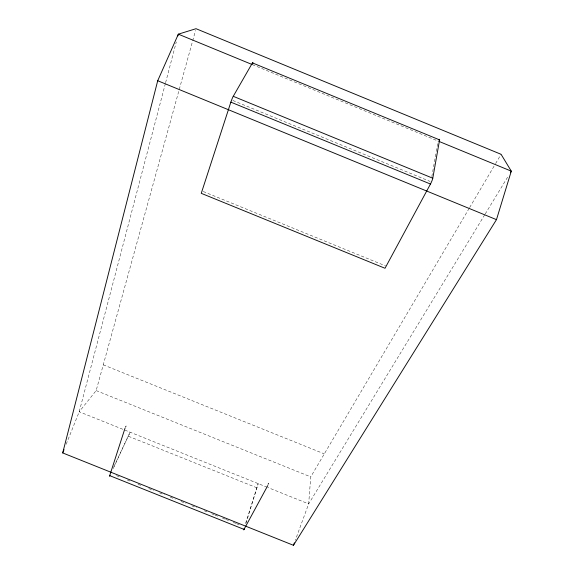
<?xml version="1.0" encoding="UTF-8"?>
<svg xmlns="http://www.w3.org/2000/svg" width="574" height="574" viewBox="0 0 574 574"><rect width="100%" height="100%" fill="white"/><g stroke="black" fill="none" stroke-linecap="round" stroke-linejoin="round"><path stroke-width="0.43" stroke-dasharray="2.87 2.15" d="M469.18 208.34L310.742 476.872L308.668 503.893L295.287 540.328M431.813 176.548L436.168 152.318M436.319 151.457L438.184 141.075A4.893 0.624 -66 0 1 438.421 140.659M165.377 83.539L79.212 411.773L66.01 444.699M165.606 82.67L176.29 41.967M267.226 487.254L79.212 411.773L96.152 390.585L192.441 41.658M192.685 40.797L195.54 30.429M268.022 484.736L268.503 483.114L267.656 484.686M245.564 523.502L258.192 483.631L245.894 523.624M125.57 427.63L126.115 425.937L125.383 427.465M113.207 468.585L130.119 432.215L113.379 467.695M469.632 207.566L495.147 164.329M495.599 163.554L501.066 154.291M484.736 214.748L308.668 503.893L268.044 487.584M485.202 213.98L508.492 175.737M128.454 436.262L256.592 487.685M116.508 475.659L120.648 477.317M127.27 479.964L131.41 481.622M138.033 484.277L142.173 485.934M148.802 488.582L153.767 490.569M159.565 492.894L164.53 494.881M170.327 497.199L175.292 499.186M181.09 501.511L186.055 503.498M191.852 505.816L196.825 507.803M204.272 510.788L207.587 512.116M211.727 513.773L214.21 514.763M215.035 515.1L218.35 516.421M222.49 518.078L224.972 519.075M225.797 519.405L229.112 520.733M233.252 522.39L235.735 523.38M236.567 523.718L239.875 525.038M103.255 364.834L324.31 453.876M96.152 390.585L310.742 476.872M203.246 191.515L385.549 265.877M252.359 64.618L438.184 141.075M232.836 100.472L430.055 181.398"/><path stroke-width="0.86" d="M432.782 178.213L439.591 139.891L252.452 62.896L233.252 96.31A4.599 0.409 -69.1 0 0 230.856 102.136L201.259 193.33L385.018 268.273L430.471 184.039A4.578 0.631 -66.2 0 0 432.782 178.213L233.252 96.31M62.71 452.929L157.714 80.726L178.342 34.167L196.021 28.7L501.066 154.291L511.291 171.145L496.474 219.648L293.458 545.3L62.71 452.929L64.03 449.636M177.883 35.904L178.342 34.167L252.359 64.618M243.9 528.912L243.742 529.895L267.785 485.547M125.017 428.226L109.526 476.183L109.899 475.581M293.458 545.3L294.369 542.817M510.358 172.674L511.291 171.145L439.01 141.412M109.641 475.609L244.108 529.429M230.856 102.136L430.471 184.039M157.714 80.726L496.474 219.648M439.031 139.712A4.893 0.624 -66 0 1 439.591 139.891M252.452 62.896A4.915 0.402 -69.2 0 1 252.718 63.391"/></g></svg>
